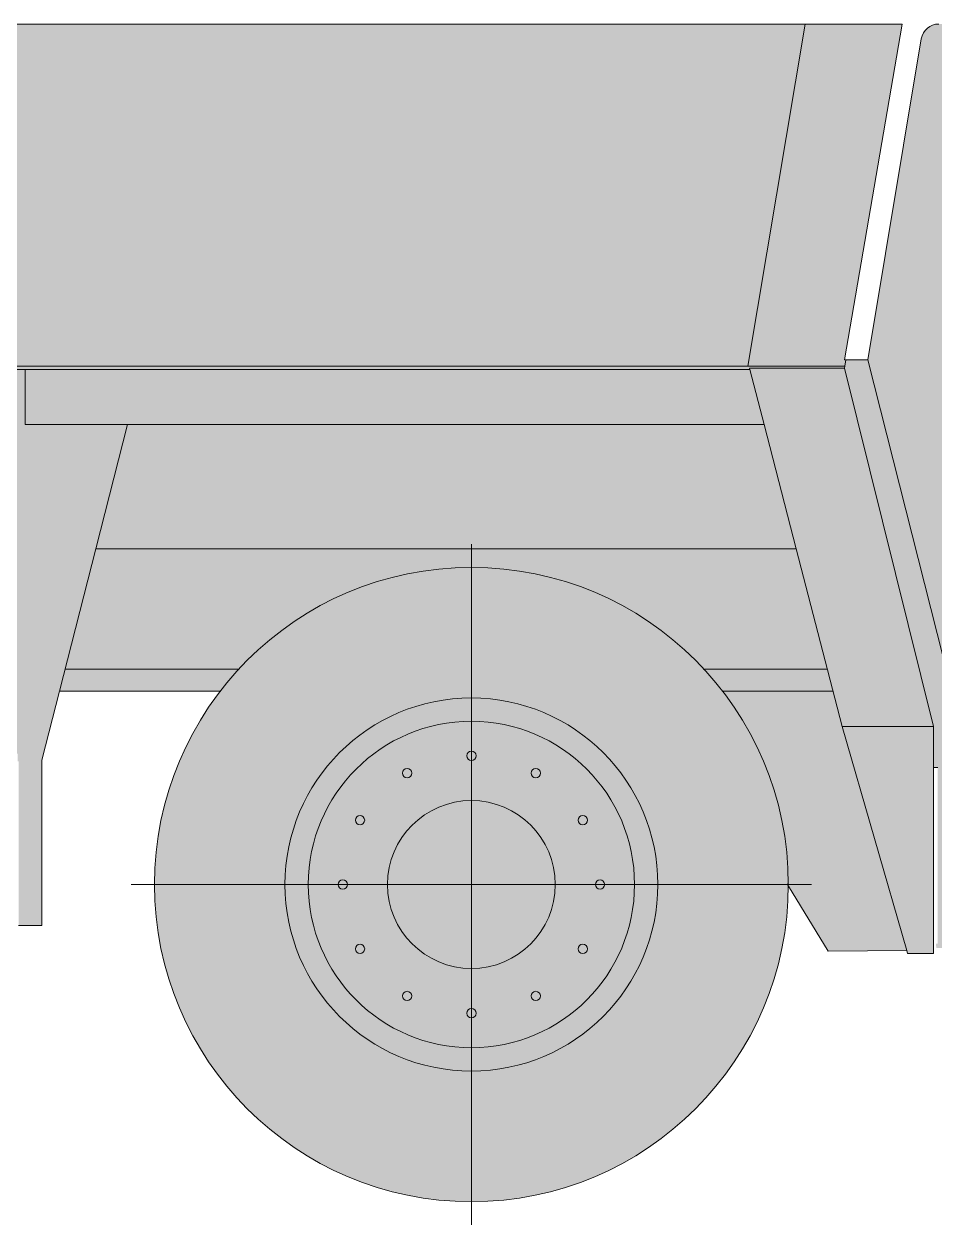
# Model space of a CAD drawing. Header units: millimetres. Extents: x -5368 to 16281, y -22441 to 15493.
# Drawn here: x 5890 to 7845, y 160 to 2735 of the extents above; entities that cross this region are included whole.
import ezdxf
from ezdxf.enums import TextEntityAlignment as Align

# ---------------------------------------------------------------- set-up
doc = ezdxf.new("R2010")
doc.units = ezdxf.units.MM
doc.set_wipeout_variables(frame=1)
doc.layers.add('Техника. Кран GROVE GMK 5220', color=250, linetype='Continuous', lineweight=20)
doc.layers.add('Техника. Кран GROVE GMK 5220 Штрих', color=7, linetype='Continuous', true_color=0xe8e8e8)
doc.styles.add('arial', font='arial.ttf')

# ---------------------------------------------------------------- blocks, each defined once
blk = doc.blocks.new('*U39')
at = {"color": 0, "linetype": 'ByBlock', "lineweight": -2, "transparency": 16777216}
blk.add_circle((0, 0), 10, dxfattribs=at)
blk = doc.blocks.new('*U40')
at = {"color": 0, "linetype": 'ByBlock', "lineweight": -2, "transparency": 16777216}
blk.add_blockref('*U39', (1.689768698284356e-14, 275.9601706321919), dxfattribs=at)
for p, rotation in [((-137.9800853160959, 238.9885182001666), 29.99999999999999), ((-137.9800853160959, 238.9885182001666), 29.99999999999999), ((137.9800853160961, 238.9885182001665), 329.9999999999999), ((137.9800853160961, 238.9885182001665), 329.9999999999999), ((-238.9885182001665, 137.980085316096), 59.99999999999999), ((-238.9885182001665, 137.980085316096), 59.99999999999999), ((238.9885182001667, 137.9800853160957), 299.9999999999999), ((238.9885182001667, 137.9800853160957), 299.9999999999999), ((-275.9601706321919, 3.379537396568712e-14), 90), ((-275.9601706321919, 3.379537396568712e-14), 90), ((275.9601706321919, -6.759074793137424e-14), 270), ((275.9601706321919, -6.759074793137424e-14), 270), ((-238.9885182001666, -137.9800853160959), 120), ((-238.9885182001666, -137.9800853160959), 120), ((238.9885182001665, -137.9800853160961), 239.9999999999999), ((238.9885182001665, -137.9800853160961), 239.9999999999999), ((-137.9800853160961, -238.9885182001665), 150), ((-137.9800853160961, -238.9885182001665), 150), ((137.9800853160958, -238.9885182001667), 209.9999999999999), ((137.9800853160958, -238.9885182001667), 209.9999999999999), ((-5.069306094853068e-14, -275.9601706321919), 180), ((-5.069306094853068e-14, -275.9601706321919), 180)]:
    blk.add_blockref('*U39', p, dxfattribs=dict(at, rotation=rotation))
blk = doc.blocks.new('*U3')
at = {"color": 0, "linetype": 'ByBlock', "lineweight": -2, "transparency": 16777216}
blk.add_wipeout([(672.0117647058822, 103.92395343175622), (648.234740891512, 205.40623335554778), (609.2275652063691, 302.0625329178031), (555.9067038196649, 391.62193075510345), (489.524920222111, 471.9802458594379), (411.64184178612066, 541.2494749105354), (324.0873166175082, 597.8021505545651), (228.9184216224844, 640.3095784398904), (128.37113187722994, 667.7730546379948), (24.807786819012165, 679.5473300022172), (-79.33841246931321, 675.3557701736536), (-181.6205708556779, 655.2968550527748), (-279.6355884942569, 619.8418650329054), (-371.08062119900893, 569.8238083570725), (-453.8071853295697, 506.4178497478674), (-525.8716360055015, 431.1137001359357), (-585.580832672861, 345.6806161851698), (-631.5319191192907, 252.12583194410195), (-662.6452833137483, 152.64739926393236), (-678.1899226857131, 49.582544988599466), (-677.8006188914634, -54.647241745115934), (-661.4865185495563, -157.59310193402393), (-629.6309183427649, -256.8363421847589), (-582.9822595354636, -350.04526145475154), (-522.6365434885575, -435.029933924475), (-450.0115813160899, -509.79366088780705), (-366.8136826829431, -572.5798828081348), (-274.99756638399293, -621.9134493503751), (-176.72043459802774, -656.6352777573593), (-74.29128983309856, -675.9295852786255), (29.883314647978523, -679.3430558308887), (133.35581633853732, -666.7954905731461), (233.69514850335682, -638.5816921631829), (328.5438576289452, -595.3645384252335), (415.67349134518906, -538.1594081616536), (493.0369554896897, -468.31032502119547), (558.8166101955225, -387.458379919167), (611.4669749939932, -297.5031739186916), (649.7510395841275, -200.55818746524778), (672.769327154275, -98.90112456582096), (679.9999999999999, -4.547473508864641e-13)], dxfattribs=at)
at = {"layer": 'Техника. Кран GROVE GMK 5220 Штрих', "true_color": 0x666666, "transparency": 16777216}
h = blk.add_hatch(color=251, dxfattribs=at)
h.dxf.hatch_style = 1
edge = h.paths.add_edge_path(flags=17)
edge.add_arc((0, 0), 400, 0, 360)
edge = h.paths.add_edge_path()
edge.add_arc((0, 0), 680, 0, 360)
at = {"layer": 'Техника. Кран GROVE GMK 5220 Штрих', "transparency": 16777216}
h = blk.add_hatch(color=256, dxfattribs=at)
h.dxf.hatch_style = 1
edge = h.paths.add_edge_path()
edge.add_arc((0, 0), 400, 0, 360)
at = {"color": 0, "linetype": 'ByBlock', "lineweight": 5, "transparency": 16777216}
for points in [[(0, 730), (0, 0)], [(0, 0), (-730, 0)], [(0, 0), (0, -730)], [(730, 0), (0, 0)]]:
    blk.add_lwpolyline(points, dxfattribs=at)
at = {"color": 0, "linetype": 'ByBlock', "lineweight": -2, "transparency": 16777216}
for radius in [680, 400, 350, 180]:
    blk.add_circle((0, 0), radius, dxfattribs=at)
blk.add_blockref('*U40', (0, 0), dxfattribs=at)
blk = doc.blocks.new('GMK 5220-20250306.21014501')
at = {"color": 0, "linetype": 'ByBlock', "lineweight": -2, "transparency": 16777216}
blk.add_wipeout([(-4217.591699999999, 1744.0000000000036), (-4217.591699999999, 1750), (-1587.1079, 1750), (-1587.1079, 1764.9462999999996), (-1242.9534399999948, 1764.9462999999996), (-1233.036799999995, 1779.9999500000013), (1233.0368000000021, 1780.0000499999987), (1241.3289000000004, 1750), (1266.4083000000028, 1750), (1266.4083000000028, 1747.0000000000036), (1271.4083000000028, 1746.9487999999983), (1271.4083000000028, 1750), (3000.479750009119, 1750), (3003.382800000004, 1758.9462999999996), (3864.379200000004, 1758.9462999999996), (3864.379200000004, 1746.9463000000032), (3859.3782000000047, 1746.9459000000024), (3859.379200000004, 1446.9463000000032), (3854.879200000002, 1446.9463000000032), (3854.879200000002, 1371.9462999999996), (3854.379200000003, 1371.4462999999996), (3854.3796000000048, 1331.9464999999982), (3859.379200000004, 1331.9462999999996), (3869.379200000004, 1321.9463000000032), (3869.3807000000024, 1276.9468000000015), (3881.381500000004, 1276.9468000000015), (3881.381500000004, 1210.7962899999984), (4178.382100000003, 1210.7962899999984), (4178.382100000003, 1251.9468000000015), (4189.3806, 1251.9468000000015), (4189.3806, 951.9468000000015), (4178.382100000003, 951.9468000000015), (4178.382100000003, 1017.0957300000009), (3881.381500000004, 1017.0957300000009), (3881.381500000004, 996.9468000000015), (3869.3807000000024, 996.9468000000015), (3869.379200000004, 991.9463000000032), (3859.379200000004, 981.9463000000032), (3854.3796000000048, 981.9459999999999), (3854.379200000003, 846.9463000000032), (3974.379200000004, 846.9463000000032), (3974.379200000004, 841.9463000000032), (4010.0000000000045, 841.9463000000032), (4010.0000000000045, 721.9463000000032), (4010.0000000000045, 721.9463000000032), (4007.095585975342, 710.4657970290464), (4000.5924034356003, 700.7330965644032), (3990.859702970957, 694.2299140246614), (3979.379200000004, 691.9462999999996), (3913.6096000000007, 691.9459999999999), (3904.379200000003, 683.9462999999996), (3891.379200000004, 683.9462999999996), (3891.379200000004, 683.9462999999996), (3887.0018665119496, 684.599211159024), (3883.0056011803754, 686.5011062262747), (3879.7382984212454, 689.4864159467907), (3877.48439289814, 693.2952545283151), (3877.48439289814, 693.2952545283151), (3868.9856850274055, 697.5031897867339), (3862.2250677132115, 704.1536640662198), (3857.8781125768573, 712.5821120641413), (3856.379200000003, 721.9463000000032), (3856.379200000003, 721.9463000000032), (3856.379200000003, 768.2285000000011), (3855.3793983814294, 770.7006984713407), (3855.379200000004, 591.9462999999996), (3795.379200000004, 591.9462999999996), (3795.379200000004, 611.9463000000032), (3549.379060476769, 611.9445837159474), (3549.379200000005, 591.9462999999996), (3449.879200000005, 591.9462999999996), (3449.879200000005, 611.9463000000032), (3203.379200000005, 611.9463000000032), (3203.379200000005, 591.9462999999996), (3143.379200000003, 591.9462999999996), (3143.379200000003, 783.8269), (3141.379200000005, 787.3342000000011), (3141.379200000005, 1046.7747000000018), (3099.653500000003, 1046.7747000000018), (3099.653500000003, 556.0001000000011), (3049.653500000004, 556.0001000000011), (3049.653500000004, 560.0001000000011), (2629.2077000000036, 560.0001000000011), (2629.2077000000036, 556.0001000000011), (2579.2077000000027, 556.0001000000011), (2579.2077000000027, 910.3830000000016), (2540.6514794342884, 1054.2767000000022), (977.5743293103737, 1054.2767000000022), (755.1514100000022, 401.710414648951), (595.1514100000013, 401.710414648951), (372.72849068963114, 1054.2767000000022), (-908.743599999998, 1054.2767000000022), (-974.6283799999985, 808.3914000000004), (-974.6132599999987, 547.5790000000015), (-1324.6283999999987, 547.5790000000015), (-1324.6283999999987, 808.3915000000015), (-1390.5131000000008, 1054.2767000000022), (-2672.425090689628, 1054.2767000000022), (-2894.8480099999992, 401.710414648951), (-3054.8480099999992, 401.710414648951), (-3277.2709293103703, 1054.2767000000022), (-4409.536747277851, 1054.2767000000022), (-4523.3287, 510.0551000000014), (-4715.620499999999, 510.0551000000014), (-4715.620499999999, 465.9467000000004), (-4712.620499999999, 441.95500000000175), (-4712.620499999999, 315.9467000000004), (-4772.620499999999, 315.9467000000004), (-4772.620499999999, 331.9467000000004), (-5328.620499999999, 331.9467000000004), (-5328.620499999999, 315.9467000000004), (-5388.620499999999, 315.9467000000004), (-5388.620499999999, 441.95500000000175), (-5385.620499999999, 465.9467000000004), (-5385.620500000003, 518.262200000001), (-5424.685, 518.262200000001), (-5821.9625, 1019.0295000000042), (-5821.9625, 1019.0295000000042), (-5836.843021288586, 995.3473073275309), (-5850.765622706043, 971.0895800356593), (-5863.708077768131, 946.2950439326814), (-5875.649724727466, 921.0032818055661), (-5875.649724727466, 921.0032818055697), (-5875.649724727466, 921.0032818055697), (-5876.028809336616, 920.0215732586985), (-5876.3026219273925, 919.0054613175125), (-5876.4681298505, 917.966200070623), (-5876.523500000001, 916.9153000000006), (-5876.523500000001, 916.9153000000006), (-5876.523500000001, 904.0446000000011), (-5878.523500000001, 904.0446000000011), (-5878.523500000001, 551.9343000000008), (-5928.523500000002, 551.9343000000008), (-5928.523599999999, 906.6022000000012), (-5966.196200000002, 1054.2767000000022), (-7274.859783985789, 1054.2767000000022), (-7615.502200000003, 497.21819999999934), (-7783.9955, 498.5069000000003), (-7785.8456, 492.0974000000024), (-7841.7191, 492.0974000000024), (-7841.7191, 891.0973999999987), (-7850.628800000001, 891.0973999999987), (-7850.628800000001, 513.0973999999987), (-7846.811800000001, 513.0973999999987), (-7846.811800000001, 507.09739999999874), (-7847.559100000001, 507.09660000000076), (-7847.559100000001, 503.60039999999935), (-8439.559100000002, 503.60039999999935), (-8944.559100000002, 611.6003999999994), (-8944.559100000002, 611.6003999999994), (-8997.431430635132, 631.3742340498793), (-9051.371141094838, 648.0174156971989), (-9106.193038217982, 661.4728033037427), (-9161.708900000001, 671.6942000000017), (-9161.708900000001, 651.2803000000022), (-9161.708900000001, 651.2803000000022), (-9162.470104674889, 647.4534656763499), (-9164.637832188135, 644.2092321881355), (-9167.882065676351, 642.0415046748858), (-9171.7089, 641.2802999999985), (-9171.7089, 641.2803000000022), (-9175.208900000001, 641.2801), (-9175.208900000001, 239.78029999999853), (-9178.208900000001, 239.78029999999853), (-9178.208900000001, 641.2801), (-9181.708900000001, 641.2803000000022), (-9181.708900000001, 641.2803000000022), (-9185.53573432365, 642.0415046748858), (-9188.779967811868, 644.2092321881355), (-9190.947695325114, 647.4534656763499), (-9191.708900000001, 651.2803000000022), (-9191.708900000001, 651.2803000000022), (-9191.707900000001, 674.2213000000011), (-9236.001900000003, 677.3186999999998), (-9236.001900000003, 677.3186999999998), (-9238.721314987375, 678.001403165541), (-9241.038143846705, 679.5805185895551), (-9242.667802571395, 681.8620781278587), (-9243.410114610906, 684.5658300250907), (-9243.410114610906, 684.5658300250907), (-9245.45305918128, 711.8064527565657), (-9245.45305918128, 711.8064527565657), (-9247.633506675164, 712.453023800881), (-9249.419287611927, 713.8613532491327), (-9250.556283889902, 715.8310346580947), (-9250.882700000002, 718.0817807370659), (-9250.882700000002, 718.0817807370659), (-9250.882700000002, 718.0817807370659), (-9251.034736249847, 719.2473586624765), (-9251.615301075692, 720.2694307756174), (-9252.538579713793, 720.9969219974955), (-9253.668100000003, 721.3222999999998), (-9261.030200000001, 721.9664000000012), (-9261.030200000001, 721.9664000000012), (-9263.089737547667, 722.5277555561333), (-9264.822382786737, 723.7746538864667), (-9266.00880765853, 725.5492555302844), (-9266.49882777561, 727.6269213492997), (-9266.49882777561, 727.6269213492997), (-9267.053265088784, 739.8525958592036), (-9294.620800000004, 743.9370000000017), (-9330.000011344637, 743.9370000000017), (-9330.000011344637, 743.9370000000017), (-9331.913748383753, 744.317739577793), (-9333.536032885106, 745.4019651436429), (-9334.61980055086, 747.0245555810761), (-9335, 748.9383999999991), (-9335, 748.9383999999991), (-9335, 763.9357999999993), (-9335, 763.9357999999993), (-9334.619742067285, 765.8495856343252), (-9333.535958165634, 767.4721095953319), (-9331.913694328265, 768.5562828248039), (-9330, 768.9370000000017), (-9330, 768.9370000000017), (-9283.2627, 768.9370000000017), (-9303.143000000004, 782.1730000000025), (-9303.143000000004, 782.1730000000025), (-9310.453089746676, 788.8603426775335), (-9315.463055861099, 797.4077518594677), (-9317.72627856431, 807.053257921194), (-9317.041000000001, 816.9370000000017), (-9317.041000000001, 816.9370000000017), (-9330, 816.9370000000017), (-9330, 816.9370000000017), (-9331.91332477416, 817.3175640727386), (-9333.535392484093, 818.4013246778813), (-9334.619282856376, 820.0233056783072), (-9334.999999999998, 821.9366000000009), (-9334.999999999998, 821.9366000000009), (-9334.999999999998, 836.9373999999989), (-9334.999999999998, 836.9373999999989), (-9334.619282856376, 838.8506943216926), (-9333.535392484093, 840.4726753221184), (-9331.91332477416, 841.5564359272612), (-9330, 841.9370000000017), (-9330, 841.9370000000017), (-9294.620800000004, 841.9370000000017), (-9294.620800000004, 841.9370000000017), (-9292.15436401002, 842.4911321190448), (-9289.659943722669, 842.9012983391403), (-9287.145935090915, 843.1661180844749), (-9284.620800000004, 843.2847000000002), (-9284.620800000004, 843.2847000000002), (-9245.320900000002, 843.2847000000002), (-9243.256528086324, 869.2087353526367), (-9243.256528086324, 869.2087353526367), (-9242.048677549286, 873.4490346949133), (-9239.390920540147, 876.9668989777238), (-9235.642036563182, 879.2874399403408), (-9231.308100000002, 880.0973999999987), (-9231.308100000002, 880.0973999999987), (-9050.532900000002, 880.0973999999987), (-9050.532900000002, 934.9463000000032), (-7990.532900000001, 934.9463000000032), (-7940.203500000002, 934.9463000000032), (-7940.203500000002, 934.9463000000032), (-7927.863049564542, 937.005894550919), (-7916.8602917005155, 942.961393358728), (-7908.387910324588, 952.1672284911365), (-7903.3643, 963.6255000000019), (-7903.3643, 963.6255000000019), (-7700.6216, 1764.9529000000002), (-7653.374725933218, 1764.9529000000002), (-7651.164200000002, 1751.454700000002), (-7650.277100000003, 1747.4020000000019), (-7446.484000000003, 1747.4020000000019), (-7447.366181036168, 1743.992388326158), (-5186.091699999999, 1744.0000000000036)], dxfattribs=at)
at = {"layer": 'Техника. Кран GROVE GMK 5220 Штрих', "true_color": 0x848484, "transparency": 16777216}
h = blk.add_hatch(color=252, dxfattribs=at)
h.dxf.hatch_style = 1
h.paths.add_polyline_path([(-757.1584848520906, 1620), (-826.7866697501038, 1360.14409993304), (2458.7336, 1360.1441), (2389.066799999997, 1620.0001)])
h.paths.add_polyline_path([(-4572.532400000004, 1620), (-4572.532400000004, 1359.7667), (-1472.368900000001, 1359.7667), (-1542.098275813609, 1620)])
h.paths.add_polyline_path([(-6044.177644789524, 1359.9594), (-7546.728411099612, 1359.9594), (-7477.894774128388, 1626), (-6112.046157991845, 1626)])
at = {"color": 0, "linetype": 'ByBlock', "lineweight": -2, "transparency": 16777216}
blk.add_lwpolyline([(-6044.177644789524, 1359.9594), (-7546.728411099612, 1359.9594), (-7477.894774128388, 1626), (-6112.046157991845, 1626)], close=True, dxfattribs=at)
for points in [[(-7613.759600000001, 1101.7049), (-5978.295400000003, 1101.7049)], [(-7625.948800000002, 1054.2767), (-7274.85978398579, 1054.2767)]]:
    blk.add_lwpolyline(points, dxfattribs=at)
blk.add_wipeout([(-8169.131300000001, 2484.946300000001), (-7852.811400000002, 2484.946300000001), (-7852.811400000002, 2484.946300000001), (-7839.73088024299, 2482.624021204941), (-7828.24912601122, 2475.941035668759), (-7819.7694921463535, 2465.7141698031387), (-7815.328400000002, 2453.1934000000006), (-7815.328400000002, 2453.1934000000006), (-7700.621600000002, 1764.9528999999998), (-7903.364300000001, 963.6254999999996), (-7903.364300000001, 963.6254999999996), (-7908.387910324591, 952.1672284911342), (-7916.8602917005155, 942.9613933587257), (-7927.863049564543, 937.0058945509168), (-7940.203500000003, 934.9463000000001), (-9161.855900000002, 934.9463000000001), (-9161.855900000002, 934.9463000000001), (-9173.952593017719, 936.9231149969642), (-9184.790713624636, 942.6478788529662), (-9193.242635864704, 951.5249724057526), (-9198.429000000004, 962.6308000000004), (-9198.429000000004, 962.6308000000004), (-9297.083011431405, 1312.4042887811015), (-9297.083011431405, 1312.4042887811015), (-9298.316403101766, 1318.5800073820824), (-9298.577989122407, 1324.8722508615451), (-9297.86145102332, 1331.1290334535474), (-9296.18409639792, 1337.199225930864), (-9296.18409639792, 1337.1992259308631), (-8890.297244309237, 2458.220210725222), (-8890.297244309237, 2458.220210725222), (-8884.375233989722, 2469.052338220365), (-8875.466438737669, 2477.598598189062), (-8864.397762677349, 2483.0657366148894), (-8852.196587584345, 2484.946300000001), (-8169.131300000001, 2484.946300000001), (-8169.131300000001, 2375.8029999999994), (-8284.1679, 2375.8029999999994), (-8452.291600000004, 1997.5255000000002), (-8452.291600000004, 1647.5255000000002), (-8472.2913, 1647.5255000000002), (-8472.2913, 1997.5255000000002), (-8304.168000000001, 2375.8029999999994), (-8707.2503, 2375.8029999999994), (-8707.2503, 2375.8029999999994), (-8737.269271929597, 2371.193970036307), (-8764.520226079458, 2357.7862360428876), (-8786.489575364389, 2336.8165072675106), (-8801.1509, 2310.2189999999996), (-8801.1509, 2310.2189999999996), (-8921.568, 1975.8740000000012), (-8941.9617, 1743.5206000000003), (-8941.9617, 1743.5206000000003), (-8933.311298014956, 1706.415360750319), (-8911.408310903003, 1675.2402522524703), (-8879.433369911469, 1654.522352193178), (-8842.029700000003, 1647.2701999999986), (-8842.029700000003, 1647.2701999999995), (-8217.775200000004, 1647.2701999999995), (-8217.775200000004, 1647.2701999999995), (-8181.636645066067, 1654.0230036728076), (-8150.381699879528, 1673.3807905179788), (-8128.236022206595, 1702.7263944572937), (-8118.193700000004, 1738.0923000000007), (-8118.193700000004, 1738.0923000000007), (-8069.549900000002, 2267.869400000002), (-8069.549900000002, 2267.869400000002), (-8074.276539030809, 2307.3509213494867), (-8094.0404579948345, 2341.85482187944), (-8125.705486638124, 2365.905967499078), (-8164.246967598829, 2375.6878839755796), (-8169.131300000001, 2375.8029999999994)], dxfattribs=at)
at = {"layer": 'Техника. Кран GROVE GMK 5220 Штрих', "true_color": 0x6e6e6e, "transparency": 16777216}
h = blk.add_hatch(color=8, dxfattribs=at)
h.dxf.hatch_style = 1
h.paths.add_polyline_path([(-908.7436000000016, 1054.2767), (372.7284906896275, 1054.2767), (595.1514099999986, 401.7104146489519), (755.1514099999986, 401.7104146489519), (977.5743293103696, 1054.2767), (2540.651479434284, 1054.2767), (2458.697398373534, 1360.134399832139), (-826.7866697501038, 1360.144099933041)])
h.paths.add_polyline_path([(-5966.196199942307, 1054.276699773841), (-5966.196200000002, 1054.2767), (-7274.85978398579, 1054.2767), (-7615.502200000003, 497.2182000000003), (-7783.995500000001, 498.5069000000003), (-7645.270200000003, 979.0974000000006), (-7546.728411099612, 1359.9594), (-6044.177644789524, 1359.959400000001)])
h.paths.add_polyline_path([(-1390.513100000004, 1054.2767), (-1472.368936380816, 1359.766690251785), (-4572.532400000004, 1359.7667), (-4572.532400000004, 881.1766000000007), (-4713.120500000001, 881.1769000000004), (-4713.120500000001, 828.0408000000007), (-4715.620500000001, 819.9467000000004), (-4715.620500000001, 510.0550999999996), (-4523.328700000002, 510.0550999999996), (-4409.536747277853, 1054.2767), (-3277.270929310373, 1054.2767), (-3054.848010000002, 401.7104146489519), (-2894.848010000002, 401.7104146489519), (-2672.42509068963, 1054.2767), (-1390.513100000004, 1054.2767), (-1390.513099723871, 1054.276698969458)])
at = {"color": 0, "linetype": 'ByBlock', "lineweight": -2, "transparency": 16777216}
for points in [[(-5966.196199942307, 1054.276699773841), (-5966.196200000002, 1054.2767), (-7274.85978398579, 1054.2767), (-7615.502200000003, 497.2182000000003), (-7783.995500000001, 498.5069000000003), (-7645.270200000003, 979.0974000000006), (-7546.728411099612, 1359.9594), (-6044.177644789524, 1359.959400000001), (-5966.196200000002, 1054.2767)], [(-7645.270200000003, 979.0974000000001), (-7841.719100000002, 979.0974000000001), (-7841.719100000002, 891.0974000000001)]]:
    blk.add_lwpolyline(points, dxfattribs=at)
blk.add_wipeout([(-7650.226833220244, 1764.9528999999998), (-7773.917600000001, 2485.000000000001), (-5186.091700000001, 2485.000000000001), (-5186.091700000001, 1744), (-7447.36618103617, 1743.9923883261563), (-7446.484000000006, 1747.402), (-7650.277100000004, 1747.402), (-7651.164200000004, 1751.4547000000002), (-7653.374725933219, 1764.9528999999998)], dxfattribs=at)
at = {"layer": 'Техника. Кран GROVE GMK 5220 Штрих', "transparency": 16777216}
h = blk.add_hatch(color=256, dxfattribs=at)
h.dxf.hatch_style = 1
edge = h.paths.add_edge_path()
edge.add_line((-8169.131300000001, 2375.803), (-8169.131300000001, 2484.9463))
edge.add_line((-8169.131300000001, 2484.9463), (-7852.811400000002, 2484.9463))
edge.add_arc((-7852.811415749838, 2446.946257041526), 38.0000429584771, 9.462283043578282, 89.99997625268111, ccw=False)
edge.add_line((-7815.328400000002, 2453.1934), (-7700.621600000002, 1764.9529))
edge.add_line((-7700.621600000002, 1764.9529), (-7903.364300000001, 963.6255000000001))
edge.add_arc((-7940.203542510167, 972.946423806818), 38.00012380684169, 270.00006409592146, 345.8012243716539, ccw=False)
edge.add_line((-7940.203500000003, 934.9463000000001), (-9161.855900000002, 934.9463000000001))
edge.add_arc((-9161.855887095364, 972.9463384291809), 38.00003842918298, 195.7512390323459, 269.9999805426166, ccw=False)
edge.add_line((-9198.429000000004, 962.6308000000004), (-9297.083011431405, 1312.404288781102))
edge.add_arc((-9258.083439673026, 1323.404162475016), 40.52115273062963, 160.0962530021384, 195.7511661514296, ccw=False)
edge.add_line((-9296.18409639792, 1337.199225930864), (-8890.297244309237, 2458.220210725221))
edge.add_arc((-8852.196587584345, 2444.425147269371), 40.52115273062898, 90, 160.0962530021333, ccw=False)
edge.add_line((-8852.196587584345, 2484.9463), (-8169.131300000001, 2484.9463))
edge.add_line((-8169.131300000001, 2484.9463), (-8169.131300000001, 2375.803))
edge.add_line((-8169.131300000001, 2375.803), (-8284.1679, 2375.803))
edge.add_line((-8284.1679, 2375.803), (-8452.291600000004, 1997.5255))
edge.add_line((-8452.291600000004, 1997.5255), (-8452.291600000004, 1647.5255))
edge.add_line((-8452.291600000004, 1647.5255), (-8472.2913, 1647.5255))
edge.add_line((-8472.2913, 1647.5255), (-8472.2913, 1997.5255))
edge.add_line((-8472.2913, 1997.5255), (-8304.168000000001, 2375.803))
edge.add_line((-8304.168000000001, 2375.803), (-8707.2503, 2375.803))
edge.add_arc((-8707.259917550826, 2275.803171163898), 99.9998292985893, 89.99448953986922, 159.8695411158545)
edge.add_line((-8801.1509, 2310.219), (-8921.568, 1975.874))
edge.add_line((-8921.568, 1975.874), (-8941.9617, 1743.5206))
edge.add_arc((-8842.049162085601, 1747.252404509712), 99.98220640391418, 182.1390438661664, 270.0111529382322)
edge.add_line((-8842.029700000003, 1647.2702), (-8217.775200000004, 1647.2702))
edge.add_arc((-8217.75811145363, 1747.255366520585), 99.98516798089408, 269.9902075316791, 354.7417928905367)
edge.add_line((-8118.193700000003, 1738.0923), (-8069.549900000002, 2267.8694))
edge.add_arc((-8169.040393660478, 2275.982313606686), 99.82072778734289, 355.3381527081122, 450.0521790455857)
h = blk.add_hatch(color=256, dxfattribs=at)
h.dxf.hatch_style = 1
h.paths.add_polyline_path([(-7653.374725933219, 1764.9529), (-7650.226833220244, 1764.9529), (-7773.917600000001, 2485), (-5186.091700000001, 2485), (-5186.091700000001, 1744), (-7447.36618103617, 1743.992388326156), (-7446.484000000004, 1747.402), (-7650.277100000003, 1747.402), (-7651.164200000003, 1751.4547)])
at = {"layer": 'Техника. Кран GROVE GMK 5220 Штрих', "true_color": 0xadadad, "transparency": 16777216}
h = blk.add_hatch(color=253, dxfattribs=at)
h.dxf.hatch_style = 1
edge = h.paths.add_edge_path()
edge.add_line((-5186.091700000001, 1744), (-4217.591700000001, 1744))
edge.add_line((-4217.591700000001, 1744), (-4217.591700000001, 1750))
edge.add_line((-4217.591700000001, 1750), (-1587.107900000003, 1750))
edge.add_line((-1587.107900000003, 1750), (-1587.107900000003, 1764.9463))
edge.add_line((-1587.107900000003, 1764.9463), (-1242.953439999997, 1764.9463))
edge.add_line((-1242.953439999997, 1764.9463), (-1233.036799999998, 1779.99995))
edge.add_line((-1233.036799999998, 1779.99995), (1233.036799999998, 1780.00005))
edge.add_line((1233.036799999998, 1780.00005), (1241.328899999997, 1750))
edge.add_line((1241.328899999997, 1750), (1266.408299999999, 1750))
edge.add_line((1266.408299999999, 1750), (1266.408299999999, 1747))
edge.add_line((1266.408299999999, 1747), (1271.408299999999, 1746.9488))
edge.add_line((1271.408299999999, 1746.9488), (1271.408299999999, 1750))
edge.add_line((1271.408299999999, 1750), (3000.479750009115, 1750))
edge.add_line((3000.479750009115, 1750), (3003.382799999999, 1758.9463))
edge.add_line((3003.382799999999, 1758.9463), (3864.379199999999, 1758.9463))
edge.add_line((3864.379199999999, 1758.9463), (3864.379199999999, 1746.9463))
edge.add_line((3864.379199999999, 1746.9463), (3859.378199999999, 1746.9459))
edge.add_line((3859.378199999999, 1746.9459), (3859.379199999999, 1446.9463))
edge.add_line((3859.379199999999, 1446.9463), (3854.879199999999, 1446.9463))
edge.add_line((3854.879199999999, 1446.9463), (3854.879199999999, 1371.9463))
edge.add_line((3854.879199999999, 1371.9463), (3854.379199999999, 1371.4463))
edge.add_line((3854.379199999999, 1371.4463), (3854.3796, 1331.9465))
edge.add_line((3854.3796, 1331.9465), (3859.379199999999, 1331.9463))
edge.add_line((3859.379199999999, 1331.9463), (3869.379199999999, 1321.9463))
edge.add_line((3869.379199999999, 1321.9463), (3869.380699999998, 1276.9468))
edge.add_line((3869.380699999998, 1276.9468), (3881.3815, 1276.9468))
edge.add_line((3881.3815, 1276.9468), (3881.3815, 1210.79629))
edge.add_line((3881.3815, 1210.79629), (4178.382099999999, 1210.79629))
edge.add_line((4178.382099999999, 1210.79629), (4178.382099999999, 1251.9468))
edge.add_line((4178.382099999999, 1251.9468), (4189.380599999997, 1251.9468))
edge.add_line((4189.380599999997, 1251.9468), (4189.380599999997, 951.9468000000002))
edge.add_line((4189.380599999997, 951.9468000000002), (4178.382099999999, 951.9468000000002))
edge.add_line((4178.382099999999, 951.9468000000002), (4178.382099999999, 1017.09573))
edge.add_line((4178.382099999999, 1017.09573), (3881.3815, 1017.09573))
edge.add_line((3881.3815, 1017.09573), (3881.3815, 996.9468000000002))
edge.add_line((3881.3815, 996.9468000000002), (3869.380699999998, 996.9468000000002))
edge.add_line((3869.380699999998, 996.9468000000002), (3869.379199999999, 991.9463000000001))
edge.add_line((3869.379199999999, 991.9463000000001), (3859.379199999999, 981.9463000000001))
edge.add_line((3859.379199999999, 981.9463000000001), (3854.3796, 981.9460000000004))
edge.add_line((3854.3796, 981.9460000000004), (3854.379199999999, 846.9463000000001))
edge.add_line((3854.379199999999, 846.9463000000001), (3974.379199999999, 846.9463000000001))
edge.add_line((3974.379199999999, 846.9463000000001), (3974.379199999999, 841.9463000000001))
edge.add_line((3974.379199999999, 841.9463000000001), (4010, 841.9463000000001))
edge.add_line((4010, 841.9463000000001), (4010, 721.9463000000001))
edge.add_arc((3978.9291001754, 723.0329371009709), 31.08989540187558, 270.8295210043358, 357.99702115303046, ccw=False)
edge.add_line((3979.379199999999, 691.9463000000001), (3913.609599999996, 691.9460000000004))
edge.add_line((3913.609599999996, 691.9460000000004), (3904.379199999999, 683.9463000000001))
edge.add_line((3904.379199999999, 683.9463000000001), (3891.379199999999, 683.9463000000001))
edge.add_arc((3891.379198808207, 698.9462971227596), 14.99999712275956, 202.1316641117133, 270.00000455231384, ccw=False)
edge.add_arc((3886.379200000003, 721.9463000000023), 30.00000000000392, 180.0000000000043, 252.7528800000283, ccw=False)
edge.add_line((3856.379199999999, 721.9463000000001), (3856.379199999999, 768.2285000000002))
edge.add_line((3856.379199999999, 768.2285000000002), (3855.379398381425, 770.7006984713389))
edge.add_line((3855.379398381425, 770.7006984713389), (3855.379199999999, 591.9463000000001))
edge.add_line((3855.379199999999, 591.9463000000001), (3795.379199999999, 591.9463000000001))
edge.add_line((3795.379199999999, 591.9463000000001), (3795.379199999999, 611.9463000000001))
edge.add_line((3795.379199999999, 611.9463000000001), (3549.379060476764, 611.9445837159465))
edge.add_line((3549.379060476764, 611.9445837159465), (3549.379199999999, 591.9463000000001))
edge.add_line((3549.379199999999, 591.9463000000001), (3449.879199999999, 591.9463000000001))
edge.add_line((3449.879199999999, 591.9463000000001), (3449.879199999999, 611.9463000000001))
edge.add_line((3449.879199999999, 611.9463000000001), (3203.379199999999, 611.9463000000001))
edge.add_line((3203.379199999999, 611.9463000000001), (3203.379199999999, 591.9463000000001))
edge.add_line((3203.379199999999, 591.9463000000001), (3143.379199999999, 591.9463000000001))
edge.add_line((3143.379199999999, 591.9463000000001), (3143.379199999999, 783.8269))
edge.add_line((3143.379199999999, 783.8269), (3141.379199999999, 787.3342000000002))
edge.add_line((3141.379199999999, 787.3342000000002), (3141.379199999999, 1046.7747))
edge.add_line((3141.379199999999, 1046.7747), (3099.6535, 1046.7747))
edge.add_line((3099.6535, 1046.7747), (3099.6535, 556.0001000000002))
edge.add_line((3099.6535, 556.0001000000002), (3049.6535, 556.0001000000002))
edge.add_line((3049.6535, 556.0001000000002), (3049.6535, 560.0001000000002))
edge.add_line((3049.6535, 560.0001000000002), (2629.207699999999, 560.0001000000002))
edge.add_line((2629.207699999999, 560.0001000000002), (2629.207699999999, 556.0001000000002))
edge.add_line((2629.207699999999, 556.0001000000002), (2579.207699999999, 556.0001000000002))
edge.add_line((2579.207699999999, 556.0001000000002), (2579.207699999999, 910.3829999999998))
edge.add_line((2579.207699999999, 910.3829999999998), (2540.651479434284, 1054.2767))
edge.add_line((2540.651479434284, 1054.2767), (977.5743293103696, 1054.2767))
edge.add_line((977.5743293103696, 1054.2767), (755.1514099999986, 401.7104146489519))
edge.add_line((755.1514099999986, 401.7104146489519), (595.1514099999986, 401.7104146489519))
edge.add_line((595.1514099999986, 401.7104146489519), (372.7284906896275, 1054.2767))
edge.add_line((372.7284906896275, 1054.2767), (-908.7436000000016, 1054.2767))
edge.add_line((-908.7436000000016, 1054.2767), (-974.6283800000019, 808.3914))
edge.add_line((-974.6283800000019, 808.3914), (-974.6132600000019, 547.5790000000002))
edge.add_line((-974.6132600000019, 547.5790000000002), (-1324.628400000001, 547.5790000000002))
edge.add_line((-1324.628400000001, 547.5790000000002), (-1324.628400000001, 808.3915000000002))
edge.add_line((-1324.628400000001, 808.3915000000002), (-1390.513100000004, 1054.2767))
edge.add_line((-1390.513100000004, 1054.2767), (-2672.42509068963, 1054.2767))
edge.add_line((-2672.42509068963, 1054.2767), (-2894.848010000002, 401.7104146489519))
edge.add_line((-2894.848010000002, 401.7104146489519), (-3054.848010000002, 401.7104146489519))
edge.add_line((-3054.848010000002, 401.7104146489519), (-3277.270929310373, 1054.2767))
edge.add_line((-3277.270929310373, 1054.2767), (-4409.536747277853, 1054.2767))
edge.add_line((-4409.536747277853, 1054.2767), (-4523.328700000002, 510.0551))
edge.add_line((-4523.328700000002, 510.0551), (-4715.620500000001, 510.0551))
edge.add_line((-4715.620500000001, 510.0551), (-4715.620500000001, 465.9467))
edge.add_line((-4715.620500000001, 465.9467), (-4712.620500000001, 441.9549999999999))
edge.add_line((-4712.620500000001, 441.9549999999999), (-4712.620500000001, 315.9467))
edge.add_line((-4712.620500000001, 315.9467), (-4772.620500000001, 315.9467))
edge.add_line((-4772.620500000001, 315.9467), (-4772.620500000001, 331.9467))
edge.add_line((-4772.620500000001, 331.9467), (-5328.620500000001, 331.9467))
edge.add_line((-5328.620500000001, 331.9467), (-5328.620500000001, 315.9467))
edge.add_line((-5328.620500000001, 315.9467), (-5388.620500000001, 315.9467))
edge.add_line((-5388.620500000001, 315.9467), (-5388.620500000001, 441.9549999999999))
edge.add_line((-5388.620500000001, 441.9549999999999), (-5385.620500000001, 465.9467))
edge.add_line((-5385.620500000001, 465.9467), (-5385.620500000005, 518.2622000000001))
edge.add_line((-5385.620500000005, 518.2622000000001), (-5424.685000000001, 518.2622000000001))
edge.add_line((-5424.685000000001, 518.2622000000001), (-5821.962500000001, 1019.0295))
edge.add_arc((-5236.804958094126, 634.8341905901069), 700.0109889293809, 146.7124063733149, 155.8701125944733)
edge.add_arc((-5866.523983262781, 916.9153510698151), 9.999516737352161, 155.8697195712573, 180.0002926226271)
edge.add_line((-5876.523500000003, 916.9153000000001), (-5876.523500000003, 904.0446000000002))
edge.add_line((-5876.523500000003, 904.0446000000002), (-5878.523500000003, 904.0446000000002))
edge.add_line((-5878.523500000003, 904.0446000000002), (-5878.523500000003, 551.9343000000003))
edge.add_line((-5878.523500000003, 551.9343000000003), (-5928.523500000003, 551.9343000000003))
edge.add_line((-5928.523500000003, 551.9343000000003), (-5928.5236, 906.6022000000003))
edge.add_line((-5928.5236, 906.6022000000003), (-5966.196200000002, 1054.2767))
edge.add_line((-5966.196200000002, 1054.2767), (-7274.85978398579, 1054.2767))
edge.add_line((-7274.85978398579, 1054.2767), (-7615.502200000003, 497.2182000000003))
edge.add_line((-7615.502200000003, 497.2182000000003), (-7783.995500000001, 498.5069000000003))
edge.add_line((-7783.995500000001, 498.5069000000003), (-7785.845600000001, 492.0974000000001))
edge.add_line((-7785.845600000001, 492.0974000000001), (-7841.719100000002, 492.0974000000001))
edge.add_line((-7841.719100000002, 492.0974000000001), (-7841.719100000002, 891.0974000000001))
edge.add_line((-7841.719100000002, 891.0974000000001), (-7850.628800000002, 891.0974000000001))
edge.add_line((-7850.628800000002, 891.0974000000001), (-7850.628800000002, 513.0974000000001))
edge.add_line((-7850.628800000002, 513.0974000000001), (-7846.811800000003, 513.0974000000001))
edge.add_line((-7846.811800000003, 513.0974000000001), (-7846.811800000003, 507.0974000000001))
edge.add_line((-7846.811800000003, 507.0974000000001), (-7847.559100000002, 507.0966000000003))
edge.add_line((-7847.559100000002, 507.0966000000003), (-7847.559100000002, 503.6004000000003))
edge.add_line((-7847.559100000002, 503.6004000000003), (-8439.559100000002, 503.6004000000003))
edge.add_line((-8439.559100000002, 503.6004000000003), (-8944.559100000002, 611.6004000000003))
edge.add_arc((-9308.318497595277, -280.4655072432474), 963.3807566090346, 67.81574613370478, 81.2465788092966)
edge.add_line((-9161.708900000001, 671.6942000000004), (-9161.708900000001, 651.2803000000004))
edge.add_arc((-9171.7089, 651.2802999999979), 9.999999999998181, -90.0000000000104, 1.432454155292362e-11, ccw=False)
edge.add_line((-9171.708900000001, 641.2803000000004), (-9175.208900000001, 641.2801))
edge.add_line((-9175.208900000001, 641.2801), (-9175.208900000001, 239.7803000000004))
edge.add_line((-9175.208900000001, 239.7803000000004), (-9178.208900000001, 239.7803000000004))
edge.add_line((-9178.208900000001, 239.7803000000004), (-9178.208900000001, 641.2801))
edge.add_line((-9178.208900000001, 641.2801), (-9181.708900000001, 641.2803000000004))
edge.add_arc((-9181.708900000003, 651.2802999999979), 9.999999999997499, 179.9999999999857, 270.00000000001046, ccw=False)
edge.add_line((-9191.708900000001, 651.2803000000004), (-9191.707900000001, 674.2213000000002))
edge.add_line((-9191.707900000001, 674.2213000000002), (-9236.001900000003, 677.3187000000003))
edge.add_arc((-9235.443818226497, 685.2991913130047), 7.999981053906278, 185.2597100123795, 265.9997752452111, ccw=False)
edge.add_line((-9243.410114610906, 684.565830025088), (-9245.45305918128, 711.8064527565625))
edge.add_arc((-9244.860040285179, 717.8061789960723), 6.028962295469659, 177.3799269920821, 264.355163131372, ccw=False)
edge.add_arc((-9253.933871634224, 718.2764951039816), 3.057378292944564, 356.3485490427336, 445.01310115826)
edge.add_line((-9253.668100000003, 721.3223000000003), (-9261.030200000001, 721.9664000000002))
edge.add_arc((-9260.507357501934, 727.9433983657768), 5.999822809240348, 183.0236253683157, 265.0007334788719, ccw=False)
edge.add_line((-9266.49882777561, 727.6269213492992), (-9267.053265088784, 739.8525958592022))
edge.add_line((-9267.053265088784, 739.8525958592022), (-9294.620800000004, 743.9370000000004))
edge.add_line((-9294.620800000004, 743.9370000000004), (-9330.000011344637, 743.9370000000004))
edge.add_arc((-9329.999999861451, 748.9370003344419), 5.000000334454738, 179.9839610150216, 269.9998684123957, ccw=False)
edge.add_line((-9335, 748.9384), (-9335, 763.9358000000002))
edge.add_arc((-9329.999999898217, 763.9369997542757), 5.000000245724398, 90.00000116635141, 180.013748170744, ccw=False)
edge.add_line((-9330, 768.9370000000004), (-9283.2627, 768.9370000000004))
edge.add_line((-9283.2627, 768.9370000000004), (-9303.143000000004, 782.1729999999998))
edge.add_arc((-9284.651407870202, 809.7256751070042), 33.18265940287311, 167.4482050247574, 236.13301606289218, ccw=False)
edge.add_line((-9317.041000000001, 816.9370000000004), (-9330, 816.9370000000004))
edge.add_arc((-9329.999999988684, 821.9370000273191), 5.00000002731872, 180.0045839753944, 269.9999998703289, ccw=False)
edge.add_line((-9335, 821.9366), (-9335, 836.9374000000003))
edge.add_arc((-9329.999999988684, 836.9369999726823), 5.000000027318118, 90.00000012967098, 179.9954160246186, ccw=False)
edge.add_line((-9330, 841.9370000000004), (-9294.620800000004, 841.9370000000004))
edge.add_arc((-9283.840287051074, 799.7191608337833), 43.57253037530192, 91.02639184311818, 104.32461859087721, ccw=False)
edge.add_line((-9284.620800000004, 843.2847000000002), (-9245.320900000002, 843.2847000000002))
edge.add_line((-9245.320900000002, 843.2847000000002), (-9243.256528086324, 869.2087353526367))
edge.add_arc((-9231.308100000004, 868.0974000000015), 11.9999999999989, 89.99999999999142, 174.6861500000016, ccw=False)
edge.add_line((-9231.308100000002, 880.0974000000001), (-9050.532900000002, 880.0974000000006))
edge.add_line((-9050.532900000002, 880.0974000000006), (-9050.532900000002, 934.9463000000001))
edge.add_line((-9050.532900000002, 934.9463000000001), (-7990.532900000002, 934.9463000000001))
edge.add_line((-7990.532900000002, 934.9463000000001), (-7940.203500000003, 934.9463000000001))
edge.add_arc((-7940.203542510169, 972.9464238068219), 38.00012380684566, 270.0000640959256, 345.8012243716491)
edge.add_line((-7903.364300000001, 963.6255000000001), (-7700.621600000002, 1764.9529))
edge.add_line((-7700.621600000002, 1764.9529), (-7653.374725933219, 1764.9529))
edge.add_line((-7653.374725933219, 1764.9529), (-7651.164200000003, 1751.4547))
edge.add_line((-7651.164200000003, 1751.4547), (-7650.277100000003, 1747.402))
edge.add_line((-7650.277100000003, 1747.402), (-7446.484000000004, 1747.402))
edge.add_line((-7446.484000000004, 1747.402), (-7447.36618103617, 1743.992388326156))
edge.add_line((-7447.36618103617, 1743.992388326156), (-5186.091700000001, 1744))
h.paths.add_polyline_path([(-6044.177644789524, 1359.9594), (-7546.728411099612, 1359.9594), (-7477.894774128388, 1626), (-6112.046157991845, 1626)], flags=16)
h.paths.add_polyline_path([(-5966.196199942307, 1054.276699773841), (-5966.196200000002, 1054.2767), (-7274.85978398579, 1054.2767), (-7615.502200000003, 497.2182000000003), (-7783.995500000001, 498.5069000000003), (-7645.270200000003, 979.0974000000006), (-7546.728411099612, 1359.9594), (-6044.177644789524, 1359.959400000001)], flags=17)
h.paths.add_polyline_path([(-4572.532400000004, 1620), (-4572.532400000004, 1359.7667), (-1472.368900000001, 1359.7667), (-1542.098275813609, 1620)], flags=16)
h.paths.add_polyline_path([(-757.1584848520906, 1620), (-826.7866697501038, 1360.14409993304), (2458.7336, 1360.1441), (2389.066799999997, 1620.0001)], flags=16)
h.paths.add_polyline_path([(-908.7436000000016, 1054.2767), (372.7284906896275, 1054.2767), (595.1514099999986, 401.7104146489519), (755.1514099999986, 401.7104146489519), (977.5743293103696, 1054.2767), (2540.651479434284, 1054.2767), (2458.697398373534, 1360.134399832139), (-826.7866697501038, 1360.144099933041)], flags=17)
h.paths.add_polyline_path([(-1390.513100000004, 1054.2767), (-1472.368936380816, 1359.766690251785), (-4572.532400000004, 1359.7667), (-4572.532400000004, 881.1766000000007), (-4713.120500000001, 881.1769000000004), (-4713.120500000001, 828.0408000000007), (-4715.620500000001, 819.9467000000004), (-4715.620500000001, 510.0550999999996), (-4523.328700000002, 510.0550999999996), (-4409.536747277853, 1054.2767), (-3277.270929310373, 1054.2767), (-3054.848010000002, 401.7104146489519), (-2894.848010000002, 401.7104146489519), (-2672.42509068963, 1054.2767), (-1390.513100000004, 1054.2767), (-1390.513099723871, 1054.276698969458)], flags=17)
at = {"color": 0, "linetype": 'ByBlock', "lineweight": -2, "transparency": 16777216}
blk.add_lwpolyline([(-7852.811400000002, 2484.9463, -0.3666294410137407), (-7815.328400000002, 2453.1934), (-7700.621600000002, 1764.9529), (-7903.364300000001, 963.6255000000001, -0.3433574367127553)], format="xyb", dxfattribs=at)
blk.add_lwpolyline([(-7653.374725933219, 1764.9529), (-7650.226833220244, 1764.9529), (-7773.917600000001, 2485), (-5186.091700000001, 2485), (-5186.091700000001, 1744), (-7447.36618103617, 1743.992388326156), (-7446.484000000004, 1747.402), (-7650.277100000003, 1747.402), (-7651.164200000003, 1751.4547)], close=True, dxfattribs=at)
for points in [[(-7443.162848564421, 1751.431537853261), (-7565.920124356875, 2485)], [(-5878.523500000003, 551.9343000000003), (-5928.523500000003, 551.9343000000003), (-5928.5236, 906.6022000000003), (-5966.196200000002, 1054.2767), (-7274.85978398579, 1054.2767), (-7615.502200000003, 497.2182000000003), (-7783.995500000001, 498.5069000000003), (-7785.845600000001, 492.0974000000001), (-7841.719100000002, 492.0974000000001), (-7841.719100000002, 891.0974000000001), (-7850.628800000002, 891.0974000000001)], [(-7903.364300000001, 963.6255000000001), (-7700.621600000002, 1764.9529), (-7653.374725933219, 1764.9529), (-7651.164200000003, 1751.4547), (-7650.277100000003, 1747.402), (-7446.484000000004, 1747.402), (-7447.36618103617, 1743.992388326156), (-5186.091700000001, 1744)], [(-7651.164200000003, 1751.4547), (-5186.091700000001, 1751.1802)], [(-7650.277100000003, 1747.402), (-7841.719100000002, 979.0974000000001)], [(-7447.36618103617, 1743.992388326156), (-7477.89477412839, 1626)], [(-6112.046157991845, 1626), (-5892.591700000001, 1626), (-5892.591700000001, 1744)]]:
    blk.add_lwpolyline(points, dxfattribs=at)
blk.add_blockref('*U3', (-6850, 640), dxfattribs=at)
blk = doc.blocks.new('*U90')
at = {"color": 0, "linetype": 'ByBlock', "lineweight": -2, "transparency": 16777216, "xscale": -1}
blk.add_blockref('GMK 5220-20250306.21014501', (0, 0), dxfattribs=at)
at = {"layer": 'Defpoints', "color": 250, "linetype": 'ByBlock', "lineweight": -2, "ltscale": 15, "transparency": 16777216, "style": 'arial', "width": 0.8}
blk.add_attdef('МАРКА', text='', height=250, rotation=56.46924393782679, dxfattribs=at).set_placement((1936.574174289135, 10483.03562942842), align=Align.MIDDLE_CENTER)

msp = doc.modelspace()

# ---------------------------------------------------------------- block references
at = {"layer": 'Техника. Кран GROVE GMK 5220'}
msp.add_blockref('*U90', (0, 250), dxfattribs=at)

doc.saveas('drawing.dxf')
